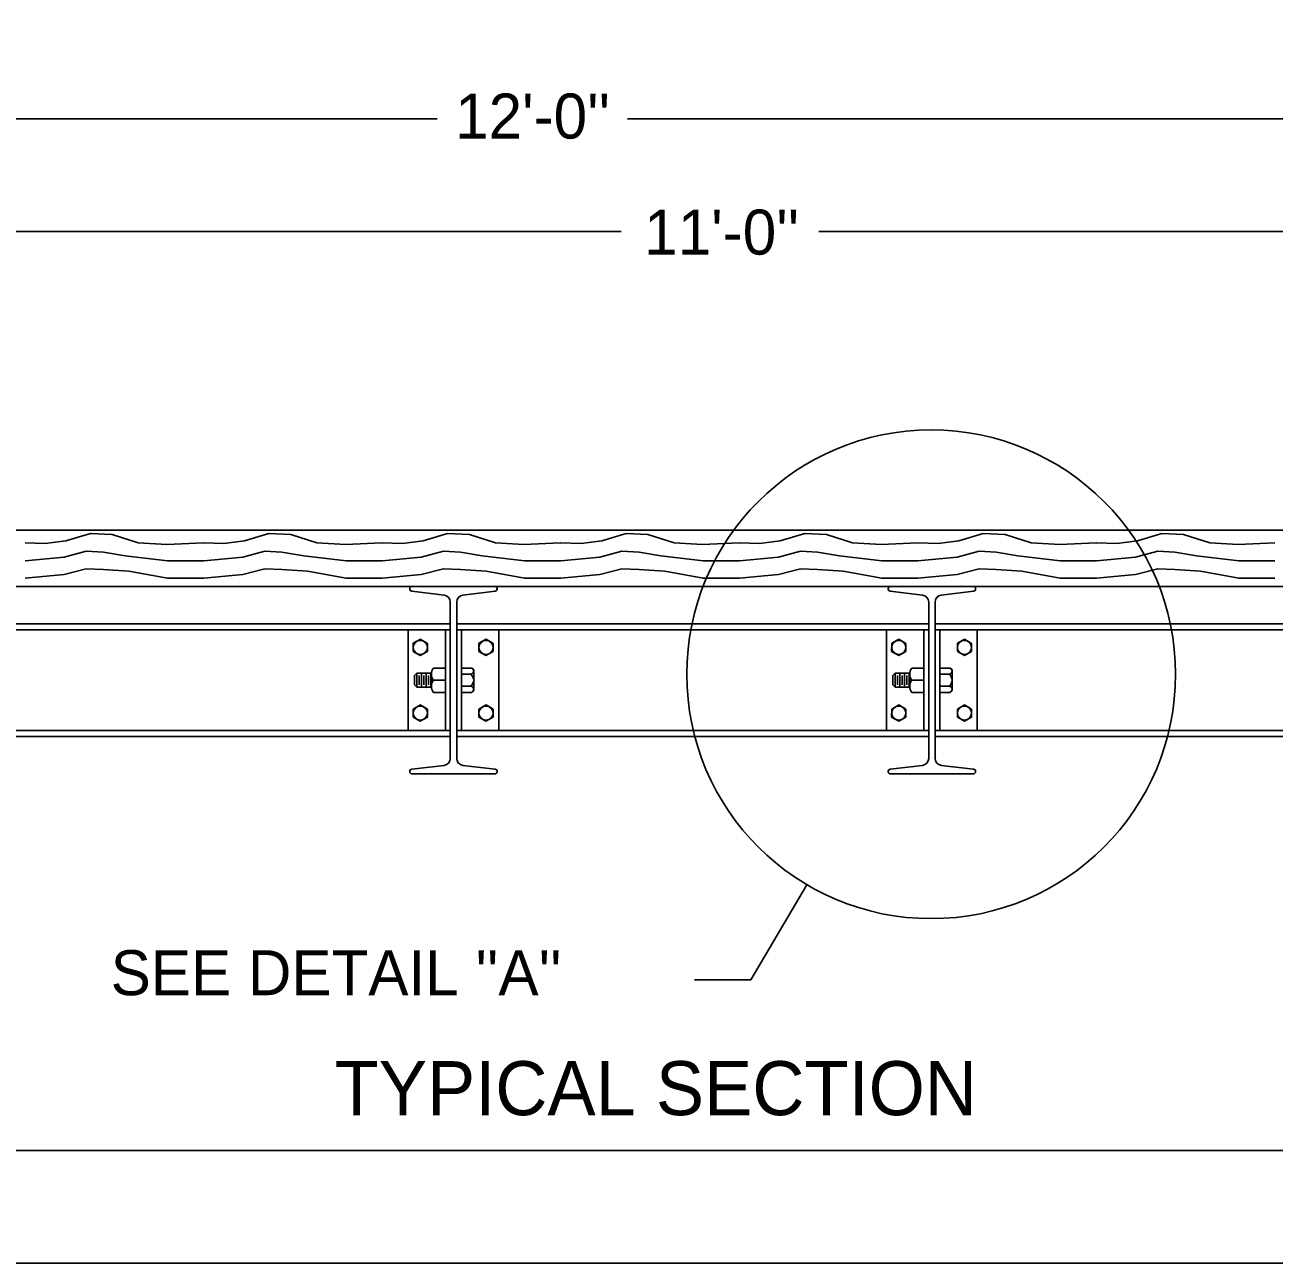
# Model space of a CAD drawing. Extents: x 1000 to 1036.3, y 1000 to 1022.
# Drawn here: x 1011.05 to 1016.61, y 1000 to 1005.5 of the extents above; entities that cross this region are included whole.
import ezdxf

# ---------------------------------------------------------------- set-up
doc = ezdxf.new("R2010")
doc.units = 0
for name, color, linetype in [('Level 1', 7, 'Continuous'), ('Level 10', 7, 'Continuous'), ('Level 11', 7, 'Continuous')]:
    doc.layers.add(name, color=color, linetype=linetype)

msp = doc.modelspace()

# ---------------------------------------------------------------- linework, layer by layer
at = {"layer": 'Level 1'}
for p, q in [((1007.9982, 1005.0831), (1012.8844, 1005.0831)), ((1013.7287, 1005.0831), (1020.0397, 1005.0831)), ((1008.4565, 1004.5831), (1013.7012, 1004.5831)), ((1014.5787, 1004.5831), (1019.5813, 1004.5831)), ((1007.9982, 1003.2558), (1020.0397, 1003.2558)), ((1007.9982, 1003.0058), (1020.0397, 1003.0058)), ((1012.773, 1003.0058), (1013.1397, 1003.0058)), ((1014.898, 1003.0058), (1015.2647, 1003.0058)), ((1012.9145, 1002.9675), (1012.7717, 1002.9843)), ((1012.9983, 1002.9676), (1013.141, 1002.9843)), ((1015.0395, 1002.9675), (1014.8967, 1002.9843)), ((1015.1233, 1002.9676), (1015.266, 1002.9843)), ((1012.9422, 1002.5892), (1012.9422, 1002.9364)), ((1012.9707, 1002.5892), (1012.9707, 1002.9365)), ((1015.0672, 1002.5892), (1015.0672, 1002.9364)), ((1015.0957, 1002.5892), (1015.0957, 1002.9365)), ((1010.8457, 1002.8391), (1012.9422, 1002.8391)), ((1012.9707, 1002.8391), (1015.0672, 1002.8391)), ((1015.0957, 1002.8391), (1017.1922, 1002.8391)), ((1010.8457, 1002.8129), (1012.9422, 1002.8129)), ((1012.7546, 1002.3652), (1012.7546, 1002.8129)), ((1012.9213, 1002.3652), (1012.9213, 1002.8129)), ((1012.9707, 1002.8129), (1015.0672, 1002.8129)), ((1012.9914, 1002.813), (1012.9914, 1002.3652)), ((1013.1581, 1002.813), (1013.1581, 1002.3652)), ((1014.8796, 1002.3652), (1014.8796, 1002.8129)), ((1015.0463, 1002.3652), (1015.0463, 1002.8129)), ((1015.0957, 1002.8129), (1017.1922, 1002.8129)), ((1015.1164, 1002.813), (1015.1164, 1002.3652)), ((1015.2831, 1002.813), (1015.2831, 1002.3652)), ((1012.7777, 1002.7169), (1012.7779, 1002.753)), ((1012.7779, 1002.753), (1012.8093, 1002.7711)), ((1012.8092, 1002.771), (1012.8405, 1002.7529)), ((1012.8405, 1002.7529), (1012.8404, 1002.7169)), ((1013.0695, 1002.7169), (1013.0697, 1002.753)), ((1013.0697, 1002.753), (1013.101, 1002.7711)), ((1013.1009, 1002.771), (1013.1322, 1002.7529)), ((1013.1322, 1002.7529), (1013.1322, 1002.7169)), ((1014.9027, 1002.7169), (1014.9029, 1002.753)), ((1014.9029, 1002.753), (1014.9343, 1002.7711)), ((1014.9342, 1002.771), (1014.9655, 1002.7529)), ((1014.9655, 1002.7529), (1014.9654, 1002.7169)), ((1015.1945, 1002.7169), (1015.1947, 1002.753)), ((1015.1947, 1002.753), (1015.226, 1002.7711)), ((1015.2259, 1002.771), (1015.2572, 1002.7529)), ((1015.2572, 1002.7529), (1015.2572, 1002.7169)), ((1012.7777, 1002.7169), (1012.8091, 1002.6988)), ((1012.8091, 1002.6988), (1012.8404, 1002.7169)), ((1013.0695, 1002.7169), (1013.1008, 1002.6988)), ((1013.1008, 1002.6988), (1013.1322, 1002.7169)), ((1014.9027, 1002.7169), (1014.9341, 1002.6988)), ((1014.9341, 1002.6988), (1014.9654, 1002.7169)), ((1015.1945, 1002.7169), (1015.2258, 1002.6988)), ((1015.2258, 1002.6988), (1015.2572, 1002.7169)), ((1012.7935, 1002.6203), (1012.7831, 1002.6099)), ((1012.8582, 1002.6203), (1012.7935, 1002.6203)), ((1012.7935, 1002.6203), (1012.7935, 1002.5579)), ((1012.8143, 1002.6203), (1012.8143, 1002.5579)), ((1012.8351, 1002.6203), (1012.8351, 1002.5579)), ((1012.8559, 1002.6203), (1012.8559, 1002.5579)), ((1012.8582, 1002.5621), (1012.8582, 1002.6162)), ((1012.9213, 1002.6432), (1012.8672, 1002.6432)), ((1012.9213, 1002.5349), (1012.9213, 1002.6432)), ((1012.9914, 1002.6432), (1012.9914, 1002.5349)), ((1012.9914, 1002.6432), (1013.0382, 1002.6432)), ((1012.9914, 1002.6162), (1013.0325, 1002.6162)), ((1013.0382, 1002.6432), (1013.0462, 1002.6352)), ((1013.0462, 1002.6352), (1013.0462, 1002.5429)), ((1014.9185, 1002.6203), (1014.9081, 1002.6099)), ((1014.9832, 1002.6203), (1014.9185, 1002.6203)), ((1014.9185, 1002.6203), (1014.9185, 1002.5579)), ((1014.9393, 1002.6203), (1014.9393, 1002.5579)), ((1014.9601, 1002.6203), (1014.9601, 1002.5579)), ((1014.9809, 1002.6203), (1014.9809, 1002.5579)), ((1014.9832, 1002.5621), (1014.9832, 1002.6162)), ((1015.0463, 1002.6432), (1014.9922, 1002.6432)), ((1015.0463, 1002.5349), (1015.0463, 1002.6432)), ((1015.1164, 1002.6432), (1015.1164, 1002.5349)), ((1015.1164, 1002.6432), (1015.1632, 1002.6432)), ((1015.1164, 1002.6162), (1015.1575, 1002.6162)), ((1015.1632, 1002.6432), (1015.1712, 1002.6352)), ((1015.1712, 1002.6352), (1015.1712, 1002.5429)), ((1012.7831, 1002.6099), (1012.7831, 1002.5683)), ((1012.7831, 1002.5683), (1012.7935, 1002.5579)), ((1012.8582, 1002.5579), (1012.7935, 1002.5579)), ((1012.8039, 1002.6099), (1012.8039, 1002.5683)), ((1012.8247, 1002.6099), (1012.8247, 1002.5683)), ((1012.8455, 1002.6099), (1012.8455, 1002.5683)), ((1012.8672, 1002.5891), (1012.9213, 1002.5891)), ((1012.9422, 1002.5892), (1012.9422, 1002.2419)), ((1012.9707, 1002.5892), (1012.9707, 1002.2418)), ((1012.9914, 1002.5621), (1013.0325, 1002.5621)), ((1014.9081, 1002.6099), (1014.9081, 1002.5683)), ((1014.9081, 1002.5683), (1014.9185, 1002.5579)), ((1014.9832, 1002.5579), (1014.9185, 1002.5579)), ((1014.9289, 1002.6099), (1014.9289, 1002.5683)), ((1014.9497, 1002.6099), (1014.9497, 1002.5683)), ((1014.9705, 1002.6099), (1014.9705, 1002.5683)), ((1014.9922, 1002.5891), (1015.0463, 1002.5891)), ((1015.0672, 1002.5892), (1015.0672, 1002.2419)), ((1015.0957, 1002.5892), (1015.0957, 1002.2418)), ((1015.1164, 1002.5621), (1015.1575, 1002.5621)), ((1012.9213, 1002.5349), (1012.8672, 1002.5349)), ((1012.9914, 1002.5349), (1013.0382, 1002.5349)), ((1013.0382, 1002.5349), (1013.0462, 1002.5429)), ((1015.0463, 1002.5349), (1014.9922, 1002.5349)), ((1015.1164, 1002.5349), (1015.1632, 1002.5349)), ((1015.1632, 1002.5349), (1015.1712, 1002.5429)), ((1012.7777, 1002.4252), (1012.7779, 1002.4612)), ((1012.7779, 1002.4612), (1012.8093, 1002.4793)), ((1012.8092, 1002.4792), (1012.8405, 1002.4612)), ((1012.8405, 1002.4612), (1012.8404, 1002.4252)), ((1013.0695, 1002.4252), (1013.0697, 1002.4612)), ((1013.0697, 1002.4612), (1013.101, 1002.4793)), ((1013.1009, 1002.4792), (1013.1322, 1002.4612)), ((1013.1322, 1002.4612), (1013.1322, 1002.4252)), ((1014.9027, 1002.4252), (1014.9029, 1002.4612)), ((1014.9029, 1002.4612), (1014.9343, 1002.4793)), ((1014.9342, 1002.4792), (1014.9655, 1002.4612)), ((1014.9655, 1002.4612), (1014.9654, 1002.4252)), ((1015.1945, 1002.4252), (1015.1947, 1002.4612)), ((1015.1947, 1002.4612), (1015.226, 1002.4793)), ((1015.2259, 1002.4792), (1015.2572, 1002.4612)), ((1015.2572, 1002.4612), (1015.2572, 1002.4252)), ((1012.7777, 1002.4252), (1012.8091, 1002.4071)), ((1012.8091, 1002.4071), (1012.8404, 1002.4252)), ((1013.0695, 1002.4252), (1013.1008, 1002.4071)), ((1013.1008, 1002.4071), (1013.1322, 1002.4252)), ((1014.9027, 1002.4252), (1014.9341, 1002.4071)), ((1014.9341, 1002.4071), (1014.9654, 1002.4252)), ((1015.1945, 1002.4252), (1015.2258, 1002.4071)), ((1015.2258, 1002.4071), (1015.2572, 1002.4252)), ((1010.8457, 1002.3652), (1012.9422, 1002.3652)), ((1010.8457, 1002.3391), (1012.9422, 1002.3391)), ((1012.9707, 1002.3652), (1015.0672, 1002.3652)), ((1012.9707, 1002.3391), (1015.0672, 1002.3391)), ((1015.0957, 1002.3652), (1017.1922, 1002.3652)), ((1015.0957, 1002.3391), (1017.1922, 1002.3391)), ((1012.9145, 1002.2108), (1012.7717, 1002.194)), ((1012.773, 1002.1725), (1013.1397, 1002.1725)), ((1012.9983, 1002.2107), (1013.141, 1002.194)), ((1015.0395, 1002.2108), (1014.8967, 1002.194)), ((1014.898, 1002.1725), (1015.2647, 1002.1725)), ((1015.1233, 1002.2107), (1015.266, 1002.194)), ((1014.5265, 1001.6805), (1014.2772, 1001.2581)), ((1014.2772, 1001.2581), (1014.0272, 1001.2581))]:
    msp.add_line(p, q, dxfattribs=at)
for points in [[(1011.8457, 1003.1995), (1011.6831, 1003.1925), (1011.5565, 1003.1996), (1011.4407, 1003.2366), (1011.3437, 1003.2402), (1011.2353, 1003.2082), (1011.1435, 1003.1972), (1011.0539, 1003.1995)], [(1012.6389, 1003.1995), (1012.4762, 1003.1925), (1012.3497, 1003.1996), (1012.2339, 1003.2366), (1012.1369, 1003.2402), (1012.0285, 1003.2082), (1011.9367, 1003.1972), (1011.8471, 1003.1995)], [(1013.4321, 1003.1995), (1013.2695, 1003.1925), (1013.1428, 1003.1996), (1013.0271, 1003.2366), (1012.9301, 1003.2402), (1012.8217, 1003.2082), (1012.7298, 1003.1972), (1012.6402, 1003.1995)], [(1014.2252, 1003.1995), (1014.0627, 1003.1925), (1013.936, 1003.1996), (1013.8202, 1003.2366), (1013.7233, 1003.2402), (1013.6149, 1003.2082), (1013.523, 1003.1972), (1013.4334, 1003.1995)], [(1015.0184, 1003.1995), (1014.8558, 1003.1925), (1014.7292, 1003.1996), (1014.6134, 1003.2366), (1014.5164, 1003.2402), (1014.4081, 1003.2082), (1014.3162, 1003.1972), (1014.2266, 1003.1995)], [(1015.8116, 1003.1995), (1015.649, 1003.1925), (1015.5224, 1003.1996), (1015.4066, 1003.2366), (1015.3096, 1003.2402), (1015.2012, 1003.2082), (1015.1093, 1003.1972), (1015.0197, 1003.1995)], [(1016.6047, 1003.1995), (1016.4422, 1003.1925), (1016.3156, 1003.1996), (1016.1997, 1003.2366), (1016.1028, 1003.2402), (1015.9944, 1003.2082), (1015.9025, 1003.1972), (1015.8129, 1003.1995)], [(1011.0539, 1003.1196), (1011.2272, 1003.1364), (1011.3254, 1003.1617), (1011.4012, 1003.1574), (1011.4979, 1003.142), (1011.6859, 1003.1196), (1011.8457, 1003.1196)], [(1011.8471, 1003.1196), (1012.0203, 1003.1364), (1012.1186, 1003.1617), (1012.1943, 1003.1574), (1012.2911, 1003.142), (1012.4791, 1003.1196), (1012.6389, 1003.1196)], [(1012.6402, 1003.1196), (1012.8135, 1003.1364), (1012.9117, 1003.1617), (1012.9875, 1003.1574), (1013.0843, 1003.142), (1013.2722, 1003.1196), (1013.4321, 1003.1196)], [(1013.4334, 1003.1196), (1013.6067, 1003.1364), (1013.7049, 1003.1617), (1013.7807, 1003.1574), (1013.8775, 1003.142), (1014.0654, 1003.1196), (1014.2252, 1003.1196)], [(1014.2266, 1003.1196), (1014.3999, 1003.1364), (1014.4981, 1003.1617), (1014.5738, 1003.1574), (1014.6707, 1003.142), (1014.8587, 1003.1196), (1015.0184, 1003.1196)], [(1015.0197, 1003.1196), (1015.1931, 1003.1364), (1015.2912, 1003.1617), (1015.367, 1003.1574), (1015.4638, 1003.142), (1015.6518, 1003.1196), (1015.8116, 1003.1196)], [(1015.8129, 1003.1196), (1015.9862, 1003.1364), (1016.0844, 1003.1617), (1016.1602, 1003.1574), (1016.257, 1003.142), (1016.445, 1003.1196), (1016.6047, 1003.1196)], [(1011.0539, 1003.0424), (1011.2272, 1003.0593), (1011.3254, 1003.0845), (1011.4012, 1003.0803), (1011.5151, 1003.0731), (1011.6859, 1003.0424), (1011.8457, 1003.0424)], [(1011.8471, 1003.0424), (1012.0203, 1003.0593), (1012.1186, 1003.0845), (1012.1943, 1003.0803), (1012.3082, 1003.0731), (1012.4791, 1003.0424), (1012.6389, 1003.0424)], [(1012.6402, 1003.0424), (1012.8135, 1003.0593), (1012.9117, 1003.0845), (1012.9875, 1003.0803), (1013.1014, 1003.0731), (1013.2722, 1003.0424), (1013.4321, 1003.0424)], [(1013.4334, 1003.0424), (1013.6067, 1003.0593), (1013.7049, 1003.0845), (1013.7807, 1003.0803), (1013.8946, 1003.0731), (1014.0654, 1003.0424), (1014.2252, 1003.0424)], [(1014.2266, 1003.0424), (1014.3999, 1003.0593), (1014.4981, 1003.0845), (1014.5738, 1003.0803), (1014.6877, 1003.0731), (1014.8587, 1003.0424), (1015.0184, 1003.0424)], [(1015.0197, 1003.0424), (1015.1931, 1003.0593), (1015.2912, 1003.0845), (1015.367, 1003.0803), (1015.4809, 1003.0731), (1015.6518, 1003.0424), (1015.8116, 1003.0424)], [(1015.8129, 1003.0424), (1015.9862, 1003.0593), (1016.0844, 1003.0845), (1016.1602, 1003.0803), (1016.2741, 1003.0731), (1016.445, 1003.0424), (1016.6047, 1003.0424)]]:
    msp.add_lwpolyline(points, dxfattribs=at)
for centre, radius in [((1015.0782, 1002.6155), 1.0856), ((1012.8092, 1002.7349), 0.0313), ((1013.1009, 1002.7349), 0.0313), ((1014.9342, 1002.7349), 0.0313), ((1015.2259, 1002.7349), 0.0313), ((1012.8092, 1002.4432), 0.0313), ((1013.1009, 1002.4432), 0.0313), ((1014.9342, 1002.4432), 0.0313), ((1015.2259, 1002.4432), 0.0313)]:
    msp.add_circle(centre, radius, dxfattribs=at)
for centre, radius, start, end in [((1012.773, 1002.995), 0.0108, 90, 263.2985), ((1013.1398, 1002.995), 0.0108, 276.6777, 90), ((1014.898, 1002.995), 0.0108, 90, 263.2985), ((1015.2648, 1002.995), 0.0108, 276.6777, 90), ((1012.9109, 1002.9364), 0.0313, 0, 83.3184), ((1013.002, 1002.9365), 0.0313, 96.6865, 180), ((1015.0359, 1002.9364), 0.0313, 0, 83.3184), ((1015.127, 1002.9365), 0.0313, 96.6865, 180), ((1012.9036, 1002.6162), 0.0454, 143.4051, 216.5949), ((1013.0326, 1002.6296), 0.0135, 270, 90), ((1013.0124, 1002.5891), 0.0338, 306.7993, 53.2007), ((1015.0286, 1002.6162), 0.0454, 143.4051, 216.5949), ((1015.1576, 1002.6296), 0.0135, 270, 90), ((1015.1374, 1002.5891), 0.0338, 306.7993, 53.2007), ((1012.9036, 1002.562), 0.0454, 143.4051, 216.5949), ((1013.0326, 1002.5485), 0.0135, 270, 90), ((1015.0286, 1002.562), 0.0454, 143.4051, 216.5949), ((1015.1576, 1002.5485), 0.0135, 270, 90), ((1012.9109, 1002.2419), 0.0313, 276.7115, 0), ((1013.002, 1002.2418), 0.0313, 180, 263.3241), ((1015.0359, 1002.2419), 0.0313, 276.7115, 0), ((1015.127, 1002.2418), 0.0313, 180, 263.3241), ((1012.773, 1002.1833), 0.0108, 96.7015, 270), ((1013.1398, 1002.1833), 0.0108, 270, 83.3223), ((1014.898, 1002.1833), 0.0108, 96.7015, 270), ((1015.2648, 1002.1833), 0.0108, 270, 83.3223)]:
    msp.add_arc(centre, radius, start, end, dxfattribs=at)
at = {"layer": 'Level 10'}
for p, q in [((1035.5, 1000.5), (1007, 1000.5)), ((1036, 1000), (1000, 1000))]:
    msp.add_line(p, q, dxfattribs=at)
at = {"layer": 'Level 11'}
msp.add_lwpolyline([(1007, 1000.5), (1035.5, 1000.5), (1035.5, 1021.5), (1007, 1021.5)], close=True, dxfattribs=at)

# ---------------------------------------------------------------- texts
at = {"layer": 'Level 1'}
for s, height, p in [("12'-0''", 0.2, (1012.9637, 1004.9955)), ("11'-0''", 0.2, (1013.8037, 1004.48)), ("SEE DETAIL ''A''", 0.2, (1011.4339, 1001.1897)), ('TYPICAL SECTION', 0.24, (1012.4287, 1000.6567))]:
    msp.add_text(s, height=height, dxfattribs=at).set_placement(p)

doc.saveas('drawing.dxf')
